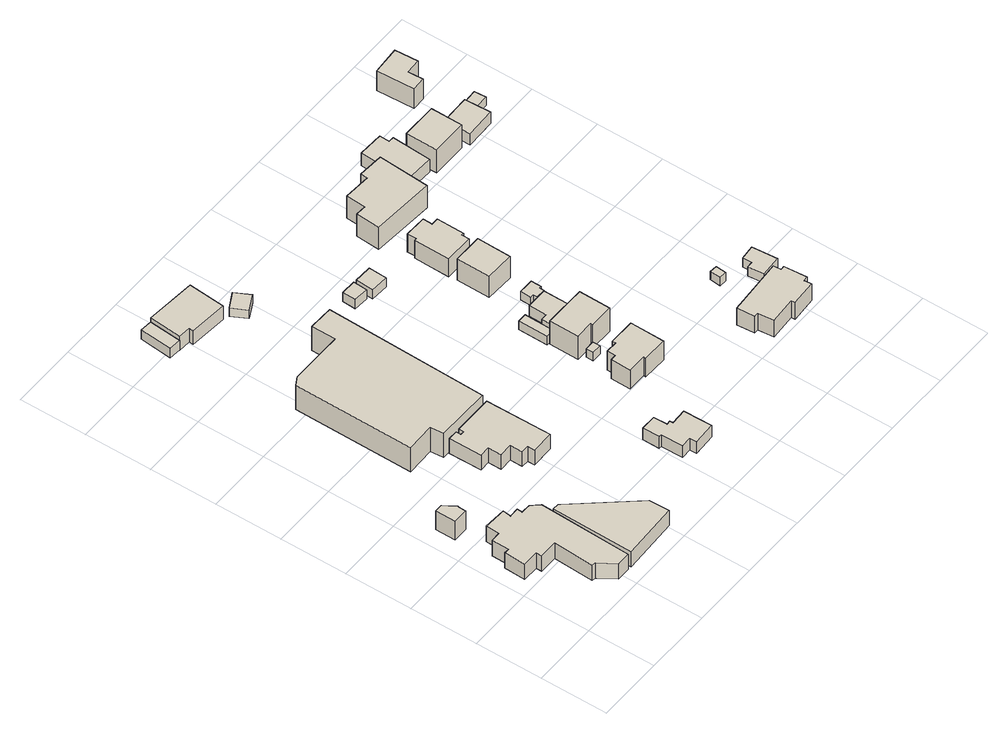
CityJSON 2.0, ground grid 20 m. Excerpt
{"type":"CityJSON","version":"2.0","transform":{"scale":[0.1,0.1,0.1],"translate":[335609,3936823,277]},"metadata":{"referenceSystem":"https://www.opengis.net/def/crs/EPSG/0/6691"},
"CityObjects":{
"building1":{"type":"Building","attributes":{"usage":"441","measuredHeight":7.9,"storeysAboveGround":2,"BuildingIDAttribute.prefecture":"14","BuildingIDAttribute.city":"14151","BuildingDetailAttribute.totalFloorArea":633.5,"BuildingDetailAttribute.buildingFootprintArea":316.75,"BuildingDetailAttribute.buildingStructureType":"601","BuildingDetailAttribute.buildingStructureOrgType":"1","BuildingDetailAttribute.orgUsage":"180","BuildingDetailAttribute.surveyYear":2015},"geometry":[{"type":"Solid","lod":"1","boundaries":[[[[0,1,2,3,4,5,6,7,8,9,10,11,12,13,14,15,16,17,18]],[[17,19,20,18]],[[16,21,19,17]],[[15,22,21,16]],[[14,23,22,15]],[[13,24,23,14]],[[12,25,24,13]],[[11,26,25,12]],[[10,27,26,11]],[[9,28,27,10]],[[8,29,28,9]],[[7,30,29,8]],[[6,31,30,7]],[[5,32,31,6]],[[4,33,32,5]],[[3,34,33,4]],[[2,35,34,3]],[[1,36,35,2]],[[0,37,36,1]],[[18,20,37,0]],[[19,21,22,23,24,25,26,27,28,29,30,31,32,33,34,35,36,37,20]]]]}]},
"building2":{"type":"Building","attributes":{"usage":"415","measuredHeight":7.8,"storeysAboveGround":2,"BuildingIDAttribute.prefecture":"14","BuildingIDAttribute.city":"14151","BuildingDetailAttribute.totalFloorArea":42.1,"BuildingDetailAttribute.buildingFootprintArea":21.05,"BuildingDetailAttribute.buildingStructureType":"601","BuildingDetailAttribute.buildingStructureOrgType":"1","BuildingDetailAttribute.orgUsage":"50","BuildingDetailAttribute.surveyYear":2015},"geometry":[{"type":"Solid","lod":"1","boundaries":[[[[38,39,40,41,42,43]],[[42,44,45,43]],[[41,46,44,42]],[[40,47,46,41]],[[39,48,47,40]],[[38,49,48,39]],[[43,45,49,38]],[[44,46,47,48,49,45]]]]}]},
"building3":{"type":"Building","attributes":{"usage":"441","measuredHeight":6.1,"storeysAboveGround":2,"BuildingIDAttribute.prefecture":"14","BuildingIDAttribute.city":"14151","BuildingDetailAttribute.totalFloorArea":380.67,"BuildingDetailAttribute.buildingFootprintArea":190.34,"BuildingDetailAttribute.buildingStructureType":"601","BuildingDetailAttribute.buildingStructureOrgType":"1","BuildingDetailAttribute.orgUsage":"180","BuildingDetailAttribute.surveyYear":2015},"geometry":[{"type":"Solid","lod":"1","boundaries":[[[[50,51,52,53,54]],[[53,55,56,54]],[[52,57,55,53]],[[51,58,57,52]],[[50,59,58,51]],[[54,56,59,50]],[[55,57,58,59,56]]]]}]},
"building4":{"type":"Building","attributes":{"usage":"411","measuredHeight":8.5,"storeysAboveGround":1,"BuildingIDAttribute.prefecture":"14","BuildingIDAttribute.city":"14151","BuildingDetailAttribute.totalFloorArea":208.03,"BuildingDetailAttribute.buildingFootprintArea":208.03,"BuildingDetailAttribute.buildingStructureType":"601","BuildingDetailAttribute.buildingStructureOrgType":"1","BuildingDetailAttribute.orgUsage":"10","BuildingDetailAttribute.surveyYear":2015},"geometry":[{"type":"Solid","lod":"1","boundaries":[[[[60,61,62,63,64,65,66,67,68,69,70,71,72,73]],[[72,74,75,73]],[[71,76,74,72]],[[70,77,76,71]],[[69,78,77,70]],[[68,79,78,69]],[[67,80,79,68]],[[66,81,80,67]],[[65,82,81,66]],[[64,83,82,65]],[[63,84,83,64]],[[62,85,84,63]],[[61,86,85,62]],[[60,87,86,61]],[[73,75,87,60]],[[74,76,77,78,79,80,81,82,83,84,85,86,87,75]]]]}]},
"building5":{"type":"Building","attributes":{"usage":"441","measuredHeight":11.9,"storeysAboveGround":2,"BuildingIDAttribute.prefecture":"14","BuildingIDAttribute.city":"14151","BuildingDetailAttribute.totalFloorArea":1756.74,"BuildingDetailAttribute.buildingFootprintArea":878.37,"BuildingDetailAttribute.buildingStructureType":"610","BuildingDetailAttribute.buildingStructureOrgType":"2","BuildingDetailAttribute.orgUsage":"180","BuildingDetailAttribute.surveyYear":2015},"geometry":[{"type":"Solid","lod":"1","boundaries":[[[[88,89,90,91,92,93,94,95,96]],[[95,97,98,96]],[[94,99,97,95]],[[93,100,99,94]],[[92,101,100,93]],[[91,102,101,92]],[[90,103,102,91]],[[89,104,103,90]],[[88,105,104,89]],[[96,98,105,88]],[[97,99,100,101,102,103,104,105,98]]]]}]},
"building6":{"type":"Building","attributes":{"measuredHeight":4.8,"BuildingIDAttribute.prefecture":"14","BuildingIDAttribute.city":"14151","BuildingDetailAttribute.surveyYear":2015},"geometry":[{"type":"Solid","lod":"1","boundaries":[[[[106,107,108,109]],[[108,110,111,109]],[[107,112,110,108]],[[106,113,112,107]],[[109,111,113,106]],[[110,112,113,111]]]]}]},
"building7":{"type":"Building","attributes":{"usage":"411","measuredHeight":6.1,"storeysAboveGround":1,"BuildingIDAttribute.prefecture":"14","BuildingIDAttribute.city":"14151","BuildingDetailAttribute.totalFloorArea":130.98,"BuildingDetailAttribute.buildingFootprintArea":130.98,"BuildingDetailAttribute.buildingStructureType":"601","BuildingDetailAttribute.buildingStructureOrgType":"1","BuildingDetailAttribute.orgUsage":"10","BuildingDetailAttribute.surveyYear":2015},"geometry":[{"type":"Solid","lod":"1","boundaries":[[[[114,115,116,117,118,119]],[[118,120,121,119]],[[117,122,120,118]],[[116,123,122,117]],[[115,124,123,116]],[[114,125,124,115]],[[119,121,125,114]],[[120,122,123,124,125,121]]]]}]},
"building8":{"type":"Building","attributes":{"usage":"411","measuredHeight":5.1,"storeysAboveGround":1,"BuildingIDAttribute.prefecture":"14","BuildingIDAttribute.city":"14151","BuildingDetailAttribute.totalFloorArea":84.98,"BuildingDetailAttribute.buildingFootprintArea":84.98,"BuildingDetailAttribute.buildingStructureType":"610","BuildingDetailAttribute.buildingStructureOrgType":"2","BuildingDetailAttribute.orgUsage":"10","BuildingDetailAttribute.surveyYear":2015},"geometry":[{"type":"Solid","lod":"1","boundaries":[[[[126,127,128,129,130,131,132,133,134,135,136,137]],[[136,138,139,137]],[[135,140,138,136]],[[134,141,140,135]],[[133,142,141,134]],[[132,143,142,133]],[[131,144,143,132]],[[130,145,144,131]],[[129,146,145,130]],[[128,147,146,129]],[[127,148,147,128]],[[126,149,148,127]],[[137,139,149,126]],[[138,140,141,142,143,144,145,146,147,148,149,139]]]]}]},
"building9":{"type":"Building","attributes":{"BuildingIDAttribute.prefecture":"14","BuildingIDAttribute.city":"14151","BuildingDetailAttribute.surveyYear":2015},"geometry":[{"type":"Solid","lod":"1","boundaries":[[[[150,151,152,153]],[[152,154,155,153]],[[151,156,154,152]],[[150,157,156,151]],[[153,155,157,150]],[[154,156,157,155]]]]}]},
"building10":{"type":"Building","attributes":{"measuredHeight":3.6,"BuildingIDAttribute.prefecture":"14","BuildingIDAttribute.city":"14151","BuildingDetailAttribute.surveyYear":2015},"geometry":[{"type":"Solid","lod":"1","boundaries":[[[[158,159,160,161]],[[160,162,163,161]],[[159,164,162,160]],[[158,165,164,159]],[[161,163,165,158]],[[162,164,165,163]]]]}]},
"building11":{"type":"Building","attributes":{"usage":"411","measuredHeight":8.3,"storeysAboveGround":2,"BuildingIDAttribute.prefecture":"14","BuildingIDAttribute.city":"14151","BuildingDetailAttribute.totalFloorArea":197.57,"BuildingDetailAttribute.buildingFootprintArea":98.78,"BuildingDetailAttribute.buildingStructureType":"601","BuildingDetailAttribute.buildingStructureOrgType":"1","BuildingDetailAttribute.orgUsage":"10","BuildingDetailAttribute.surveyYear":2015},"geometry":[{"type":"Solid","lod":"1","boundaries":[[[[166,167,168,169,170,171,172,173,174,175]],[[174,176,177,175]],[[173,178,176,174]],[[172,179,178,173]],[[171,180,179,172]],[[170,181,180,171]],[[169,182,181,170]],[[168,183,182,169]],[[167,184,183,168]],[[166,185,184,167]],[[175,177,185,166]],[[176,178,179,180,181,182,183,184,185,177]]]]}]},
"building12":{"type":"Building","attributes":{"BuildingIDAttribute.prefecture":"14","BuildingIDAttribute.city":"14151","BuildingDetailAttribute.surveyYear":2015},"geometry":[{"type":"Solid","lod":"1","boundaries":[[[[186,187,188,189]],[[188,190,191,189]],[[187,192,190,188]],[[186,193,192,187]],[[189,191,193,186]],[[190,192,193,191]]]]}]},
"building13":{"type":"Building","attributes":{"BuildingIDAttribute.prefecture":"14","BuildingIDAttribute.city":"14151","BuildingDetailAttribute.surveyYear":2015},"geometry":[{"type":"Solid","lod":"1","boundaries":[[[[194,195,196,197]],[[196,198,199,197]],[[195,200,198,196]],[[194,201,200,195]],[[197,199,201,194]],[[198,200,201,199]]]]}]},
"building14":{"type":"Building","attributes":{"measuredHeight":3.7,"BuildingIDAttribute.prefecture":"14","BuildingIDAttribute.city":"14151","BuildingDetailAttribute.surveyYear":2015},"geometry":[{"type":"Solid","lod":"1","boundaries":[[[[202,203,204,205]],[[204,206,207,205]],[[203,208,206,204]],[[202,209,208,203]],[[205,207,209,202]],[[206,208,209,207]]]]}]},
"building15":{"type":"Building","attributes":{"measuredHeight":9.7,"BuildingIDAttribute.prefecture":"14","BuildingIDAttribute.city":"14151","BuildingDetailAttribute.surveyYear":2015},"geometry":[{"type":"Solid","lod":"1","boundaries":[[[[210,211,212,213,214,215]],[[214,216,217,215]],[[213,218,216,214]],[[212,219,218,213]],[[211,220,219,212]],[[210,221,220,211]],[[215,217,221,210]],[[216,218,219,220,221,217]]]]}]},
"building16":{"type":"Building","attributes":{"usage":"411","measuredHeight":4,"storeysAboveGround":2,"BuildingIDAttribute.prefecture":"14","BuildingIDAttribute.city":"14151","BuildingDetailAttribute.totalFloorArea":266.96,"BuildingDetailAttribute.buildingFootprintArea":133.48,"BuildingDetailAttribute.buildingStructureType":"601","BuildingDetailAttribute.buildingStructureOrgType":"1","BuildingDetailAttribute.orgUsage":"10","BuildingDetailAttribute.surveyYear":2015},"geometry":[{"type":"Solid","lod":"1","boundaries":[[[[222,223,224,225,226,227]],[[226,228,229,227]],[[225,230,228,226]],[[224,231,230,225]],[[223,232,231,224]],[[222,233,232,223]],[[227,229,233,222]],[[228,230,231,232,233,229]]]]}]},
"building17":{"type":"Building","attributes":{"BuildingIDAttribute.prefecture":"14","BuildingIDAttribute.city":"14151","BuildingDetailAttribute.surveyYear":2015},"geometry":[{"type":"Solid","lod":"1","boundaries":[[[[234,235,236,237,238,239,240,241]],[[240,242,243,241]],[[239,244,242,240]],[[238,245,244,239]],[[237,246,245,238]],[[236,247,246,237]],[[235,248,247,236]],[[234,249,248,235]],[[241,243,249,234]],[[242,244,245,246,247,248,249,243]]]]}]},
"building18":{"type":"Building","attributes":{"usage":"411","measuredHeight":9,"storeysAboveGround":2,"BuildingIDAttribute.prefecture":"14","BuildingIDAttribute.city":"14151","BuildingDetailAttribute.totalFloorArea":120.85,"BuildingDetailAttribute.buildingFootprintArea":60.42,"BuildingDetailAttribute.buildingStructureType":"601","BuildingDetailAttribute.buildingStructureOrgType":"1","BuildingDetailAttribute.orgUsage":"10","BuildingDetailAttribute.surveyYear":2015},"geometry":[{"type":"Solid","lod":"1","boundaries":[[[[250,251,252,253]],[[252,254,255,253]],[[251,256,254,252]],[[250,257,256,251]],[[253,255,257,250]],[[254,256,257,255]]]]}]},
"building19":{"type":"Building","attributes":{"usage":"411","measuredHeight":6.8,"storeysAboveGround":2,"BuildingIDAttribute.prefecture":"14","BuildingIDAttribute.city":"14151","BuildingDetailAttribute.totalFloorArea":157.9,"BuildingDetailAttribute.buildingFootprintArea":78.95,"BuildingDetailAttribute.buildingStructureType":"610","BuildingDetailAttribute.buildingStructureOrgType":"2","BuildingDetailAttribute.orgUsage":"10","BuildingDetailAttribute.surveyYear":2015},"geometry":[{"type":"Solid","lod":"1","boundaries":[[[[258,259,260,261,262,263,264,265,266,267]],[[266,268,269,267]],[[265,270,268,266]],[[264,271,270,265]],[[263,272,271,264]],[[262,273,272,263]],[[261,274,273,262]],[[260,275,274,261]],[[259,276,275,260]],[[258,277,276,259]],[[267,269,277,258]],[[268,270,271,272,273,274,275,276,277,269]]]]}]},
"building20":{"type":"Building","attributes":{"usage":"402","measuredHeight":10,"storeysAboveGround":2,"BuildingIDAttribute.prefecture":"14","BuildingIDAttribute.city":"14151","BuildingDetailAttribute.totalFloorArea":401.68,"BuildingDetailAttribute.buildingFootprintArea":200.84,"BuildingDetailAttribute.buildingStructureType":"601","BuildingDetailAttribute.buildingStructureOrgType":"1","BuildingDetailAttribute.orgUsage":"72","BuildingDetailAttribute.surveyYear":2015},"geometry":[{"type":"Solid","lod":"1","boundaries":[[[[278,279,280,281,282,283,284,285]],[[284,286,287,285]],[[283,288,286,284]],[[282,289,288,283]],[[281,290,289,282]],[[280,291,290,281]],[[279,292,291,280]],[[278,293,292,279]],[[285,287,293,278]],[[286,288,289,290,291,292,293,287]]]]}]},
"building21":{"type":"Building","attributes":{"usage":"411","measuredHeight":7.1,"storeysAboveGround":1,"BuildingIDAttribute.prefecture":"14","BuildingIDAttribute.city":"14151","BuildingDetailAttribute.totalFloorArea":154.04,"BuildingDetailAttribute.buildingFootprintArea":154.04,"BuildingDetailAttribute.buildingStructureType":"601","BuildingDetailAttribute.buildingStructureOrgType":"1","BuildingDetailAttribute.orgUsage":"10","BuildingDetailAttribute.surveyYear":2015},"geometry":[{"type":"Solid","lod":"1","boundaries":[[[[294,295,296,297,298,299,300,301,302,303,304,305]],[[304,306,307,305]],[[303,308,306,304]],[[302,309,308,303]],[[301,310,309,302]],[[300,311,310,301]],[[299,312,311,300]],[[298,313,312,299]],[[297,314,313,298]],[[296,315,314,297]],[[295,316,315,296]],[[294,317,316,295]],[[305,307,317,294]],[[306,308,309,310,311,312,313,314,315,316,317,307]]]]}]},
"building22":{"type":"Building","attributes":{"BuildingIDAttribute.prefecture":"14","BuildingIDAttribute.city":"14151","BuildingDetailAttribute.surveyYear":2015},"geometry":[{"type":"Solid","lod":"1","boundaries":[[[[318,319,320,321]],[[320,322,323,321]],[[319,324,322,320]],[[318,325,324,319]],[[321,323,325,318]],[[322,324,325,323]]]]}]},
"building23":{"type":"Building","attributes":{"measuredHeight":4,"BuildingIDAttribute.prefecture":"14","BuildingIDAttribute.city":"14151","BuildingDetailAttribute.surveyYear":2015},"geometry":[{"type":"Solid","lod":"1","boundaries":[[[[326,327,328,329,330,331]],[[330,332,333,331]],[[329,334,332,330]],[[328,335,334,329]],[[327,336,335,328]],[[326,337,336,327]],[[331,333,337,326]],[[332,334,335,336,337,333]]]]}]},
"building24":{"type":"Building","attributes":{"usage":"411","measuredHeight":5.2,"storeysAboveGround":1,"BuildingIDAttribute.prefecture":"14","BuildingIDAttribute.city":"14151","BuildingDetailAttribute.totalFloorArea":102.81,"BuildingDetailAttribute.buildingFootprintArea":102.81,"BuildingDetailAttribute.buildingStructureType":"601","BuildingDetailAttribute.buildingStructureOrgType":"1","BuildingDetailAttribute.orgUsage":"10","BuildingDetailAttribute.surveyYear":2015},"geometry":[{"type":"Solid","lod":"1","boundaries":[[[[338,339,340,341,342,343]],[[342,344,345,343]],[[341,346,344,342]],[[340,347,346,341]],[[339,348,347,340]],[[338,349,348,339]],[[343,345,349,338]],[[344,346,347,348,349,345]]]]}]},
"building25":{"type":"Building","attributes":{"usage":"411","measuredHeight":9.5,"storeysAboveGround":1,"BuildingIDAttribute.prefecture":"14","BuildingIDAttribute.city":"14151","BuildingDetailAttribute.totalFloorArea":78.24,"BuildingDetailAttribute.buildingFootprintArea":78.24,"BuildingDetailAttribute.buildingStructureType":"601","BuildingDetailAttribute.buildingStructureOrgType":"1","BuildingDetailAttribute.orgUsage":"10","BuildingDetailAttribute.surveyYear":2015},"geometry":[{"type":"Solid","lod":"1","boundaries":[[[[350,351,352,353]],[[352,354,355,353]],[[351,356,354,352]],[[350,357,356,351]],[[353,355,357,350]],[[354,356,357,355]]]]}]},
"building26":{"type":"Building","attributes":{"usage":"431","measuredHeight":4.5,"storeysAboveGround":1,"BuildingIDAttribute.prefecture":"14","BuildingIDAttribute.city":"14151","BuildingDetailAttribute.totalFloorArea":68.1,"BuildingDetailAttribute.buildingFootprintArea":68.1,"BuildingDetailAttribute.buildingStructureType":"610","BuildingDetailAttribute.buildingStructureOrgType":"2","BuildingDetailAttribute.orgUsage":"142","BuildingDetailAttribute.surveyYear":2015},"geometry":[{"type":"Solid","lod":"1","boundaries":[[[[358,359,360,361]],[[360,362,363,361]],[[359,364,362,360]],[[358,365,364,359]],[[361,363,365,358]],[[362,364,365,363]]]]}]},
"building27":{"type":"Building","attributes":{"BuildingIDAttribute.prefecture":"14","BuildingIDAttribute.city":"14151","BuildingDetailAttribute.surveyYear":2015},"geometry":[{"type":"Solid","lod":"1","boundaries":[[[[366,367,368,369]],[[368,370,371,369]],[[367,372,370,368]],[[366,373,372,367]],[[369,371,373,366]],[[370,372,373,371]]]]}]},
"building28":{"type":"Building","attributes":{"usage":"411","measuredHeight":8.2,"storeysAboveGround":2,"BuildingIDAttribute.prefecture":"14","BuildingIDAttribute.city":"14151","BuildingDetailAttribute.totalFloorArea":122.86,"BuildingDetailAttribute.buildingFootprintArea":61.43,"BuildingDetailAttribute.buildingStructureType":"601","BuildingDetailAttribute.buildingStructureOrgType":"1","BuildingDetailAttribute.orgUsage":"10","BuildingDetailAttribute.surveyYear":2015},"geometry":[{"type":"Solid","lod":"1","boundaries":[[[[374,375,376,377,378,379]],[[378,380,381,379]],[[377,382,380,378]],[[376,383,382,377]],[[375,384,383,376]],[[374,385,384,375]],[[379,381,385,374]],[[380,382,383,384,385,381]]]]}]}
},
"vertices":[
[20,261,58],[21,312,58],[49,312,58],[51,352,58],[118,349,58],[114,324,58],[143,325,58],[142,309,58],[171,308,58],[191,285,58],[182,12,58],[142,12,58],[110,61,58],[99,62,58],[105,181,58],[51,182,58],[51,199,58],[3,199,58],[6,262,58],[3,199,114],[6,262,114],[51,199,114],[51,182,114],[105,181,114],[99,62,114],[110,61,114],[142,12,114],[182,12,114],[191,285,114],[171,308,114],[142,309,114],[143,325,114],[114,324,114],[118,349,114],[51,352,114],[49,312,114],[21,312,114],[20,261,114],
[3,473,67],[27,473,67],[49,439,67],[48,434,67],[47,412,67],[3,412,67],[47,412,134],[3,412,134],[48,434,134],[49,439,134],[27,473,134],[3,473,134],
[194,252,63],[214,251,63],[358,77,63],[360,16,63],[190,9,63],[360,16,117],[190,9,117],[358,77,117],[214,251,117],[194,252,117],
[410,419,43],[343,418,43],[343,439,43],[321,439,43],[321,476,43],[282,476,43],[282,515,43],[251,515,43],[250,612,43],[279,612,43],[279,597,43],[290,597,43],[290,612,43],[408,612,43],[290,612,96],[408,612,96],[290,597,96],[279,597,96],[279,612,96],[250,612,96],[251,515,96],[282,515,96],[282,476,96],[321,476,96],[321,439,96],[343,439,96],[343,418,96],[410,419,96],
[239,662,27],[155,660,27],[158,1016,27],[183,1030,27],[342,1030,27],[343,1102,27],[415,1100,27],[404,621,27],[242,623,27],[404,621,114],[242,623,114],[415,1100,114],[343,1102,114],[342,1030,114],[183,1030,114],[158,1016,114],[155,660,114],[239,662,114],
[121,1374,19],[130,1470,19],[165,1467,19],[157,1371,19],[165,1467,53],[157,1371,53],[130,1470,53],[121,1374,53],
[165,1467,18],[313,1454,18],[304,1346,18],[192,1356,18],[193,1368,18],[157,1371,18],[193,1368,68],[157,1371,68],[192,1356,68],[304,1346,68],[313,1454,68],[165,1467,68],
[606,113,51],[605,133,51],[574,132,51],[573,198,51],[565,198,51],[565,248,51],[610,248,51],[611,207,51],[623,208,51],[624,198,51],[671,200,51],[673,115,51],[671,200,93],[673,115,93],[624,198,93],[623,208,93],[611,207,93],[610,248,93],[565,248,93],[565,198,93],[573,198,93],[574,132,93],[605,133,93],[606,113,93],
[391,1319,21],[343,1294,21],[320,1339,21],[368,1364,21],[320,1339,51],[368,1364,51],[343,1294,51],[391,1319,51],
[569,1138,24],[567,1097,24],[523,1100,24],[525,1140,24],[523,1100,57],[525,1140,57],[567,1097,57],[569,1138,57],
[754,383,35],[697,384,35],[698,443,35],[715,443,35],[716,468,35],[750,467,35],[750,478,35],[828,477,35],[826,375,35],[753,376,35],[826,375,103],[753,376,103],[828,477,103],[750,478,103],[750,467,103],[716,468,103],[715,443,103],[698,443,103],[697,384,103],[754,383,103],
[720,536,35],[749,536,35],[749,514,35],[720,514,35],[749,514,65],[720,514,65],[749,536,65],[720,536,65],
[701,729,30],[728,729,30],[727,641,30],[700,641,30],[727,641,60],[700,641,60],[728,729,60],[701,729,60],
[579,1138,23],[631,1136,23],[629,1083,23],[576,1086,23],[629,1083,56],[576,1086,56],[631,1136,56],[579,1138,56],
[759,544,29],[760,550,29],[706,550,29],[707,638,29],[831,637,29],[830,543,29],[831,637,113],[830,543,113],[707,638,113],[706,550,113],[760,550,113],[759,544,113],
[817,654,27],[736,654,27],[736,684,27],[755,684,27],[755,736,27],[817,736,27],[755,736,65],[817,736,65],[755,684,65],[736,684,65],[736,654,65],[817,654,65],
[832,786,26],[832,756,26],[826,756,26],[825,741,26],[797,742,26],[797,755,26],[787,755,26],[788,787,26],[787,755,56],[788,787,56],[797,755,56],[797,742,56],[825,741,56],[826,756,56],[832,756,56],[832,786,56],
[837,854,21],[752,856,21],[753,956,21],[839,955,21],[753,956,98],[839,955,98],[752,856,98],[837,854,98],
[752,1086,19],[759,1086,19],[759,1113,19],[823,1112,19],[822,1083,19],[844,1083,19],[843,1002,19],[836,1002,19],[836,979,19],[751,980,19],[836,979,84],[751,980,84],[836,1002,84],[843,1002,84],[844,1083,84],[822,1083,84],[823,1112,84],[759,1113,84],[759,1086,84],[752,1086,84],
[764,1248,12],[768,1306,12],[848,1301,12],[849,1322,12],[924,1317,12],[914,1166,12],[729,1179,12],[733,1250,12],[729,1179,92],[733,1250,92],[914,1166,92],[924,1317,92],[849,1322,92],[848,1301,92],[768,1306,92],[764,1248,92],
[1036,249,31],[1032,302,31],[1202,314,31],[1204,291,31],[1216,292,31],[1221,223,31],[1207,222,31],[1209,201,31],[1133,196,31],[1132,207,31],[1053,202,31],[1049,250,31],[1053,202,91],[1049,250,91],[1132,207,91],[1133,196,91],[1209,201,91],[1207,222,91],[1221,223,91],[1216,292,91],[1204,291,91],[1202,314,91],[1032,302,91],[1036,249,91],
[1119,446,29],[1141,444,29],[1138,413,29],[1116,414,29],[1138,413,59],[1116,414,59],[1141,444,59],[1119,446,59],
[1187,381,25],[1205,382,25],[1203,409,25],[1247,413,25],[1253,338,25],[1191,334,25],[1253,338,58],[1191,334,58],[1247,413,58],[1203,409,58],[1205,382,58],[1187,381,58],
[938,1386,5],[1012,1383,5],[1011,1354,5],[1027,1353,5],[1021,1236,5],[930,1240,5],[1021,1236,51],[930,1240,51],[1027,1353,51],[1011,1354,51],[1012,1383,51],[938,1386,51],
[1028,1313,6],[1133,1313,6],[1133,1220,6],[1028,1220,6],[1133,1220,90],[1028,1220,90],[1133,1313,90],[1028,1313,90],
[1241,1290,4],[1244,1213,4],[1155,1210,4],[1154,1288,4],[1155,1210,45],[1154,1288,45],[1244,1213,45],[1241,1290,45],
[1285,1293,4],[1287,1258,4],[1248,1257,4],[1246,1291,4],[1248,1257,34],[1246,1291,34],[1287,1258,34],[1285,1293,34],
[1170,1509,0],[1254,1514,0],[1258,1446,0],[1214,1444,0],[1216,1399,0],[1176,1397,0],[1216,1399,71],[1176,1397,71],[1214,1444,71],[1258,1446,71],[1254,1514,71],[1170,1509,71]
]}
